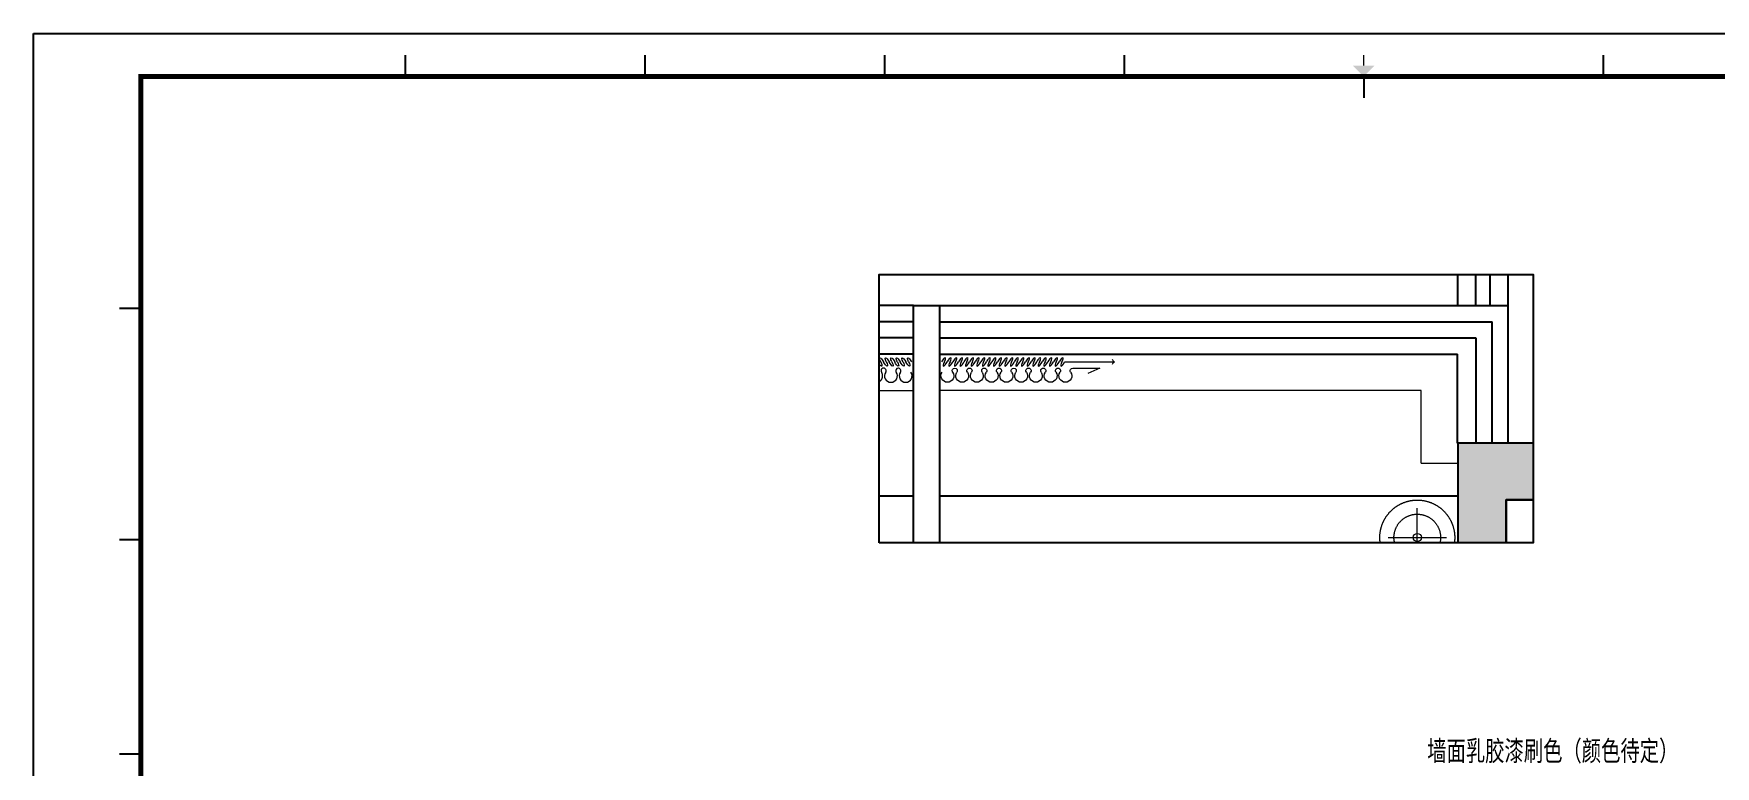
# Model space of a CAD drawing. Header units: millimetres. Extents: x 104198 to 1296755, y -81101 to 81453.
# Drawn here: x 571409 to 579719, y -32978 to -29354 of the extents above; entities that cross this region are included whole.
import ezdxf
from ezdxf.xclip import XClip

# ---------------------------------------------------------------- set-up
doc = ezdxf.new("R2010")
doc.units = ezdxf.units.MM
doc.header["$XCLIPFRAME"] = 0
for name, color, linetype, lineweight in [('01-PL-墙体柱子', 7, 'Continuous', 35), ('1-活动家具', 51, 'Continuous', 20), ('P★01 活动家具', 51, 'Continuous', 0)]:
    doc.layers.add(name, color=color, linetype=linetype, lineweight=lineweight)
for name, color, linetype in [('11-PL-原始门窗', 1, 'Continuous'), ('30-PL-平面文字说明', 1, 'Continuous'), ('图纸图框', 165, 'Continuous'), ('墙体', 7, 'Continuous'), ('天棚图层', 51, 'Continuous'), ('窗户', 1, 'Continuous')]:
    doc.layers.add(name, color=color, linetype=linetype)
doc.styles.add('黑体', font='simhei.ttf', dxfattribs={"width": 0.7})

# ---------------------------------------------------------------- blocks, each defined once
blk = doc.blocks.new('kjghhgdgfhdhgfh')
at = {"layer": '图纸图框', "color": 165}
for p, q in [((1018.449156181656, -523.6475845220857), (1018.449156181656, -226.6510432860898)), ((1018.449156310431, -523.6475894229297), (1018.449156310431, -226.651048186936)), ((1018.449156310431, -523.6475894229297), (1018.449156310431, -226.651048186936)), ((1018.449156181656, -523.6475897729335), (1018.449156181656, -226.6510485369378)), ((1018.449156310431, -523.6475904731685), (1018.449156310431, -226.6510492370591)), ((1018.449156310431, -523.6475904731685), (1018.449156310431, -226.6510492370591)), ((1018.449156439315, -523.6475901230529), (1018.449156439315, -226.6510488870572)), ((1018.449156439315, -523.6475901230529), (1018.449156439315, -226.6510488870572)), ((1018.449156310431, -523.6475904731685), (1018.449156310431, -226.6510492370591)), ((1018.449156181656, -523.6475908231721), (1018.449156181656, -226.6510495871781)), ((1018.449156697091, -226.6510464365761), (1438.44652398302, -226.6510464365761)), ((1018.44915656821, -226.6510467866938), (1438.446523854134, -226.6510467866938)), ((1018.449156697091, -226.6510478368186), (1438.44652398302, -226.6510478368186)), ((1018.449156697091, -226.6510478368186), (1438.44652398302, -226.6510478368186)), ((1018.44915656821, -226.651048186936), (1438.446523854134, -226.651048186936)), ((1018.44915656821, -226.6510485369378), (1438.44652398302, -226.651048186936)), ((1018.44915656821, -523.6475897729335), (1018.44915656821, -226.6510485369378)), ((1018.44915656821, -226.6510495871781), (1438.446523854134, -226.6510495871781)), ((1079.169425446627, -230.165361629017), (1079.169425446627, -233.6664052710039)), ((1118.311093363573, -230.165361629017), (1118.311093363573, -233.6664052710039)), ((1157.452761280522, -230.165361629017), (1157.452761280522, -233.6664052710039)), ((1196.594429197475, -230.165361629017), (1196.594429197475, -233.6664052710039)), ((1274.877765031257, -230.165361629017), (1274.877765031257, -233.6664052710039)), ((1235.736097114308, -233.6664052710039), (1235.736097114308, -237.1674489129871)), ((1032.4533312648, -271.5591774027304), (1035.954374906786, -271.5591774027304)), ((1032.4533312648, -309.386869379896), (1035.954374906786, -309.386869379896)), ((1032.4533312648, -344.3973057993901), (1035.954374906786, -344.3973057993901))]:
    blk.add_line(p, q, dxfattribs=at)
at = {"layer": '图纸图框', "color": 165, "const_width": 0.2100626185166894}
blk.add_lwpolyline([(1235.736097114308, -231.915883450067), (1235.736097114308, -230.165361629017)], dxfattribs=at)
at = {"layer": '图纸图框', "color": 165, "const_width": 0.840250474066758}
blk.add_lwpolyline([(1431.444436699053, -233.6664052710039), (1035.954374906786, -233.6664052710039), (1035.954374906786, -516.6322323388636), (1431.444436699053, -516.6322323388636)], close=True, dxfattribs=at)
at = {"layer": '图纸图框', "color": 165}
blk.add_solid([(1233.98557529337, -231.915883450067), (1237.486618935353, -231.915883450067), (1235.736097114308, -233.6664052710039)], dxfattribs=at)
blk = doc.blocks.new('A$C4F0320F4')
at = {"color": 32}
for p, q in [((848.9766203017207, 28.88468912406825), (1192.029401004081, 28.88468912406825)), ((904.5200593175833, 70.94992167479356), (1090.835514634265, 70.94992167479356)), ((1090.835514634265, 70.94992167479356), (1008.856723736506, 108.2383512234664))]:
    blk.add_line(p, q, dxfattribs=at)
for centre, start, end in [((1208.392185452511, 61.03580670774682), 206.8177462772333, 243.0269271104291), ((1208.392185452511, -3.26642845958122), 116.9730728895707, 153.1822537227666)]:
    blk.add_arc(centre, 36.07540819978247, start, end, dxfattribs=at)
for centre, major_axis, ratio, start_param, end_param in [((44.15014093217904, 124.4520579723175), (31.29278970137451, 31.29278970137451), 0.9999999999990496, 0.7854550485556925, 2.97179497364676), ((44.15014094125945, 124.4520579656237), (31.29278970609017, 31.29278970609017), 0.9999999999994603, 4.882300430843476, 7.068640355940249), ((94.77717747772112, 88.6528052117792), (-12.55172720425238, 12.55172720425238), 0.9999999999978408, 0.1699114506024255, 2.356251375701579)]:
    blk.add_ellipse(centre, major_axis=major_axis, ratio=ratio, start_param=start_param, end_param=end_param, dxfattribs=at)
at = {"color": 32, "linetype": 'ByBlock'}
for centre, major_axis, ratio, start_param, end_param in [((145.142014172161, 124.4596798210987), (31.29278970879294, 31.29278970879294), 0.9999999999986141, 0.7854550486769031, 2.971794973771712), ((145.1420141704146, 124.4596798144048), (-31.29278971355514, 31.29278971355514), 0.999999999999114, 3.311504103924745, 5.497844029020988), ((246.3920140081318, 124.4654394547688), (31.29278970495712, 31.29278970495712), 0.999999999999503, 0.7854550489158483, 2.971794974008976), ((246.3920140011469, 124.4654394531389), (31.29278970609017, 31.29278970609017), 0.9999999999994603, 4.882300430843476, 7.068640355937619), ((347.6420138385147, 124.4711990880314), (-31.29278970134779, 31.2927897013478), 0.9999999999987574, -0.7853412782429312, 1.400998646853745), ((347.6420138371177, 124.4711990867799), (31.29278970222458, 31.29278970222458), 0.9999999999989492, 4.882300430604233, 7.068640355701129), ((448.8920136638917, 124.47695871623), (31.29278970137451, 31.29278970137451), 0.9999999999990495, 0.7854550485530618, 2.97179497364676), ((448.8920136729721, 124.476958709507), (31.29278970609017, 31.29278970609017), 0.9999999999994603, 4.882300430843476, 7.068640355937619), ((550.1420135158114, 124.482718354964), (31.29278970884434, 31.29278970884432), 0.999999999998402, 0.7854550486770095, 2.971794973770158), ((550.1420135139485, 124.4827183482703), (-31.29278971355514, 31.29278971355514), 0.999999999999114, 3.311504103924745, 5.497844029018358), ((651.3920133516657, 124.4884779886342), (31.29278970495712, 31.29278970495712), 0.999999999999503, 0.7854550489158483, 2.971794974008976), ((651.3920133446808, 124.4884779870044), (31.29278970613491, 31.29278970613491), 0.9999999999996719, 4.882300430845031, 7.068640355937513), ((752.6420131820487, 124.4942376218969), (31.29278970131999, 31.29278970131998), 0.9999999999988243, 0.7854550485531746, 2.971794973648241), ((752.6420131806517, 124.4942376206454), (31.29278970222458, 31.29278970222458), 0.9999999999989492, 4.882300430604233, 7.068640355701129), ((853.8920130074257, 124.4999972500955), (-31.29278970136462, 31.29278970136462), 0.9999999999983196, -0.7853412782431503, 1.400998646853819), ((853.8920130165062, 124.4999972433725), (31.29278970609017, 31.29278970609017), 0.9999999999994603, 4.882300430843476, 7.068640355937619), ((94.51905086718031, 88.65466742194253), (-12.55172720433615, 12.55172720433616), 0.9999999999973447, 2.356251375629192, 4.542591300726422), ((195.7690507130464, 88.66042704886058), (12.55172720515045, 12.55172720515045), 0.999999999996292, 1.74070777736819, 6.113387627558883), ((297.0190505384234, 88.66618669815945), (-12.55172720516475, 12.55172720516475), 0.9999999999980291, 0.1699114505780288, 4.542591300764931), ((398.2690503636841, 88.67194632632891), (12.55172720515045, 12.55172720515045), 0.999999999996292, 1.74070777736819, 6.113387627558883), ((499.5190502094335, 88.67770595566256), (-12.55172720425238, 12.55172720425238), 0.9999999999978408, 0.1699114506024255, 2.356251375701579), ((499.5190502107143, 88.67770595580807), (-12.55172720433615, 12.55172720433616), 0.9999999999973447, 2.356251375629192, 4.542591300726422), ((600.7690500565805, 88.68346558272604), (12.55172720515045, 12.55172720515045), 0.999999999996292, 1.74070777736819, 6.113387627558883), ((702.0190498819572, 88.6892252320249), (12.55172720515045, 12.55172720515045), 0.999999999996292, 1.74070777736819, 6.113387627558883), ((803.2690497073345, 88.69498486019438), (-12.55172720516475, 12.55172720516475), 0.9999999999980291, 0.1699114505780288, 4.542591300764931), ((904.5190495529677, 88.700744489528), (-12.55172720425238, 12.55172720425238), 0.9999999999978408, 0.1699114506024255, 2.356251375701579)]:
    blk.add_ellipse(centre, major_axis=major_axis, ratio=ratio, start_param=start_param, end_param=end_param, dxfattribs=at)
at = {"color": 32, "extrusion": (0, 0, -1)}
for centre, major_axis, ratio, start_param, end_param in [((14.08916934451554, 28.88468912406825), (-16.49999999994523, 28.57883832489522), 0.2545454545463967, 1.716713698363198, 4.858306351952992), ((33.28198430908378, 28.88468912406825), (-16.49999999994523, 28.57883832489522), 0.2545454545463967, -1.424878955226593, 1.716713698363198), ((71.66761423810385, 28.88468912406825), (-16.49999999994523, 28.57883832489522), 0.2545454545463967, -1.424878955226593, 1.716713698363198), ((90.86042920267208, 28.88468912406825), (-16.49999999994523, 28.57883832489522), 0.2545454545463967, 1.716713698363198, 4.858306351952992), ((129.246059131692, 28.88468912406825), (-16.49999999994523, 28.57883832489522), 0.2545454545463967, 1.716713698363198, 4.858306351952992), ((148.4388740962604, 28.88468912406825), (-16.49999999994523, 28.57883832489522), 0.2545454545463967, -1.424878955226593, 1.716713698363198), ((167.6316890608286, 28.88468912406825), (-16.50000000007788, 28.57883832490039), 0.2545454545422164, 1.716713698361965, 4.858306351951759), ((186.8245040252805, 28.88468912406825), (-16.50000000007788, 28.57883832490039), 0.2545454545422164, -1.424878955227826, 1.716713698361965), ((206.0173189898486, 28.88468912406825), (-16.49999999994523, 28.57883832489522), 0.2545454545463967, 1.716713698363198, 4.858306351952992), ((225.210133954417, 28.88468912406825), (-16.49999999994523, 28.57883832489522), 0.2545454545463967, -1.424878955226593, 1.716713698363198), ((263.595763883437, 28.88468912406825), (-16.49999999994523, 28.57883832489522), 0.2545454545463967, -1.424878955226593, 1.716713698363198), ((282.7885788480053, 28.88468912406825), (-16.49999999994523, 28.57883832489522), 0.2545454545463967, 1.716713698363198, 4.858306351952992), ((301.9813938124571, 28.88468912406825), (-16.50000000007788, 28.57883832490039), 0.2545454545422164, -1.424878955227826, 1.716713698361965), ((321.1742087770253, 28.88468912406825), (-16.49999999994523, 28.57883832489522), 0.2545454545463967, 1.716713698363198, 4.858306351952992), ((340.3670237415937, 28.88468912406825), (-16.49999999994523, 28.57883832489522), 0.2545454545463967, -1.424878955226593, 1.716713698363198), ((359.5598387061618, 28.88468912406825), (-16.50000000007788, 28.57883832490039), 0.2545454545422164, 1.716713698361965, 4.858306351951759), ((378.7526536706137, 28.88468912406825), (-16.49999999994523, 28.57883832489522), 0.2545454545463967, -1.424878955226593, 1.716713698363198), ((397.9454686351819, 28.88468912406825), (-16.49999999994523, 28.57883832489522), 0.2545454545463967, 1.716713698363198, 4.858306351952992), ((417.1382835997501, 28.88468912406825), (-16.49999999994523, 28.57883832489522), 0.2545454545463967, -1.424878955226593, 1.716713698363198), ((455.5239135287702, 28.88468912406825), (-16.49999999994523, 28.57883832489522), 0.2545454545463967, -1.424878955226593, 1.716713698363198), ((474.7167284933383, 28.88468912406825), (-16.49999999994523, 28.57883832489522), 0.2545454545463967, 1.716713698363198, 4.858306351952992), ((513.1023584223584, 28.88468912406825), (-16.49999999994523, 28.57883832489522), 0.2545454545463967, 1.716713698363198, 4.858306351952992), ((532.2951733869266, 28.88468912406825), (-16.49999999994523, 28.57883832489522), 0.2545454545463967, -1.424878955226593, 1.716713698363198), ((551.4879883514947, 28.88468912406825), (-16.50000000007788, 28.57883832490039), 0.2545454545422164, 1.716713698361965, 4.858306351951759), ((570.6808033159467, 28.88468912406825), (-16.49999999994523, 28.57883832489522), 0.2545454545463967, -1.424878955226593, 1.716713698363198), ((589.873618280515, 28.88468912406825), (-16.49999999994523, 28.57883832489522), 0.2545454545463967, 1.716713698363198, 4.858306351952992), ((628.2592482095351, 28.88468912406825), (-16.49999999994523, 28.57883832489522), 0.2545454545463967, 1.716713698363198, 4.858306351952992), ((647.4520631741033, 28.88468912406825), (-16.49999999994523, 28.57883832489522), 0.2545454545463967, -1.424878955226593, 1.716713698363198), ((666.6448781386716, 28.88468912406825), (-16.50000000007788, 28.57883832490039), 0.2545454545422164, 1.716713698361965, 4.858306351951759), ((685.8376931031235, 28.88468912406825), (-16.50000000007788, 28.57883832490039), 0.2545454545422164, -1.424878955227826, 1.716713698361965), ((705.0305080676918, 28.88468912406825), (-16.49999999994523, 28.57883832489522), 0.2545454545463967, 1.716713698363198, 4.858306351952992), ((724.2233230322597, 28.88468912406825), (-16.49999999994523, 28.57883832489522), 0.2545454545463967, -1.424878955226593, 1.716713698363198), ((762.6089529612799, 28.88468912406825), (-16.49999999994523, 28.57883832489522), 0.2545454545463967, -1.424878955226593, 1.716713698363198), ((781.8017679258483, 28.88468912406825), (-16.49999999994523, 28.57883832489522), 0.2545454545463967, 1.716713698363198, 4.858306351952992), ((800.9945828903002, 28.88468912406825), (-16.50000000007788, 28.57883832490039), 0.2545454545422164, -1.424878955227826, 1.716713698361965), ((820.1873978548683, 28.88468912406825), (-16.49999999994523, 28.57883832489522), 0.2545454545463967, 1.716713698363198, 4.858306351952992), ((839.3802128194367, 28.88468912406825), (-16.49999999994523, 28.57883832489522), 0.2545454545463967, -1.424878955226593, 1.716713698363198)]:
    blk.add_ellipse(centre, major_axis=major_axis, ratio=ratio, start_param=start_param, end_param=end_param, dxfattribs=at)
at = {"color": 32, "extrusion": (0, 0, -0.9999999999999999)}
for centre, start_param, end_param in [((52.47479927353562, 28.88468912406825), 1.71671369836413, 4.858306351953922), ((110.0532441672403, 28.88468912406825), -1.424878955225659, 1.71671369836413), ((244.4029489188688, 28.88468912406825), 1.71671369836413, 4.858306351953922), ((436.3310985642018, 28.88468912406825), 1.71671369836413, 4.858306351953922), ((493.9095434579066, 28.88468912406825), -1.424878955225659, 1.71671369836413), ((609.0664332450832, 28.88468912406825), -1.424878955225659, 1.71671369836413), ((743.4161379967118, 28.88468912406825), 1.71671369836413, 4.858306351953922)]:
    blk.add_ellipse(centre, major_axis=(-16.50000000014798, 28.57883832489129), ratio=0.2545454545448851, start_param=start_param, end_param=end_param, dxfattribs=at)
blk = doc.blocks.new('A$C1AED7FCF')
at = {"layer": '1-活动家具', "color": 45}
for points in [[(247.5273906283546, 0.000136089627631), (247.5273906283546, 495.0532024205893)], [(0.0008574628736824, 247.5266692551086), (495.0539237938356, 247.5266692551086)]]:
    blk.add_lwpolyline(points, dxfattribs=at)
at = {"layer": '1-活动家具', "color": 51, "ltscale": 2000}
blk.add_circle((247.5273906283546, 247.5266692551086), 197.5265331654809, dxfattribs=at)
at = {"layer": '1-活动家具', "color": 45}
blk.add_circle((247.5273906283546, 247.5266692551086), 34.51086849579588, dxfattribs=at)
blk = doc.blocks.new('fhdghrthe')
at = {"layer": '01-PL-墙体柱子', "lineweight": -2, "ltscale": 10}
blk.add_hatch(color=8, dxfattribs=at).paths.add_polyline_path([(575866.0014296011, 17510.09284391639), (575566.0014296011, 17510.09284391639), (575316.0014296011, 17510.09284391639), (575316.0014296011, 15420.09284391639), (575556.0014296011, 15420.09284391639), (575556.0014296011, 17230.09284391639), (575866.0014296011, 17230.09284391639)])
at = {"layer": '01-PL-墙体柱子', "color": 8, "lineweight": -2, "ltscale": 10}
blk.add_lwpolyline([(575866.0014296011, 17510.09284391639), (575566.0014296011, 17510.09284391639), (575316.0014296011, 17510.09284391639), (575316.0014296011, 15420.09284391639), (575556.0014296011, 15420.09284391639), (575556.0014296011, 17230.09284391639), (575866.0014296011, 17230.09284391639)], close=True, dxfattribs=at)
at = {"layer": '11-PL-原始门窗', "color": 251}
for p, q in [((572626.0014296011, 18110.09284391639), (569696.0014296011, 18110.09284391639)), ((572756.001429601, 18110.09284391639), (575486.0014296011, 18110.09284391639)), ((575486.0014296011, 17510.09284391639), (575486.0014296011, 18110.09284391639)), ((572626.0014296011, 18030.09284391639), (569776.0014296011, 18030.09284391639)), ((572756.001429601, 18030.09284391639), (575406.0014296011, 18030.09284391639)), ((575406.0014296011, 18030.09284391639), (575406.0014296011, 17510.09284391639))]:
    blk.add_line(p, q, dxfattribs=at)
at = {"layer": '30-PL-平面文字说明'}
blk.add_line((575315.1320979341, 17510.09284391639), (575315.1320979341, 17950.09284391639), dxfattribs=at)
at = {"layer": 'P★01 活动家具', "color": 250}
for p, q in [((570036.001429601, 17770.09284391639), (572626.0014296011, 17770.09284391639)), ((575135.132097934, 17770.09284391639), (572756.001429601, 17770.09284391639)), ((575135.1320979343, 17410.09284391639), (575135.132097934, 17770.09284391639)), ((575135.1320979343, 17410.09284391639), (575315.1320979341, 17410.09284391639))]:
    blk.add_line(p, q, dxfattribs=at)
at = {"layer": 'P★01 活动家具'}
blk.add_circle((575116.124181522, 17043.37542160547), 185, dxfattribs=at)
at = {"layer": '墙体', "color": 251}
for p, q in [((575406.0014296011, 18190.09284391639), (575406.0014296011, 18620.09284391639)), ((575476.0014296011, 18190.09284391639), (575476.0014296011, 18620.09284391636)), ((570216.0014296011, 17250.09284391639), (572626.0014296011, 17250.09284391639)), ((572756.001429601, 17250.09284391639), (575316.0014296011, 17250.09284391639))]:
    blk.add_line(p, q, dxfattribs=at)
at = {"layer": '墙体', "color": 7}
for p, q in [((572626.0014296011, 17250.09284391639), (572626.0014296011, 18190.09284391639)), ((572626.0014296011, 18190.09284391639), (572756.001429601, 18190.09284391639)), ((572756.001429601, 14270.11174628756), (572756.001429601, 18190.09284391639)), ((575866.0014296011, 17510.09284391639), (575315.1320979341, 17510.09284391639)), ((575866.0014296011, 17510.09284391639), (575566.0014296011, 17510.09284391639)), ((572626.0014296011, 14140.09284391639), (572626.0014296011, 17250.09284391639)), ((575866.0014296011, 17230.09284391639), (575556.0014296011, 17230.09284391639)), ((575556.0014296011, 17230.09284391639), (575556.0014296011, 15420.09284391639))]:
    blk.add_line(p, q, dxfattribs=at)
at = {"layer": '窗户', "color": 1}
for p, q in [((575316.0014296011, 18190.09284391639), (575316.0014296011, 18620.09284391639)), ((575566.0014296011, 18190.09284391639), (575566.0014296011, 18620.09284391636)), ((572626.0014296011, 18190.09284391639), (569616.0014296011, 18190.09284391639)), ((572756.001429601, 18190.09284391639), (575566.0014296011, 18190.09284391639)), ((575566.0014296011, 17510.09284391639), (575566.0014296011, 18190.09284391639)), ((572626.0014296011, 17950.09284391639), (569856.0014296011, 17950.09284391639)), ((572756.001429601, 17950.09284391639), (575315.1320979341, 17950.09284391639))]:
    blk.add_line(p, q, dxfattribs=at)
at = {"layer": 'P★01 活动家具', "yscale": 0.7200000000011642, "zscale": 0.7200000000000001, "rotation": 180}
for p, xscale in [((572619.712682157, 17932.56676864025), 0.7199999999720603), ((572762.2901770449, 17932.56676864025), -0.7199999999720603)]:
    blk.add_blockref('A$C4F0320F4', p, dxfattribs=dict(at, xscale=xscale))
at = {"layer": 'P★01 活动家具', "xscale": 0.583199999993667, "yscale": 0.583199999993667, "zscale": 0.5832000000000002}
blk.add_blockref('A$C1AED7FCF', (574971.7662073078, 16899.01786809594), dxfattribs=at)

msp = doc.modelspace()

# ---------------------------------------------------------------- block references
ref = msp.add_blockref('kjghhgdgfhdhgfh', (540600.5855967831, -22497.76838154663), dxfattribs=dict(xscale=30.25000000000001, yscale=30.25000000000001, zscale=30.25000000000001))
XClip(ref).set_block_clipping_path([(1018.4491561816565, -523.6475911731757), (1465.834744255318, -226.65104223585132)])

# ---------------------------------------------------------------- texts
at = {"layer": '天棚图层', "insert": (579536.6226131624, -32964.52260122831), "char_height": 100, "attachment_point": 9, "style": '黑体'}
msp.add_mtext('墙面乳胶漆刷色（颜色待定）', dxfattribs=at)

# ---------------------------------------------------------------- next in the draw order: block references
at = {"color": 1}
ref = msp.add_blockref('fhdghrthe', (3130.203236204572, -48889.54768334681), dxfattribs=at)
XClip(ref).set_block_clipping_path([(572456.4318726878, 17017.479034733613), (575688.3494412322, 18344.02222649113)])

# ---------------------------------------------------------------- next in the draw order: linework, layer by layer
at = {"color": 2}
msp.add_lwpolyline([(575586.6351088923, -31872.0686486132), (575586.6351088923, -30545.52545685568), (578818.5526774367, -30545.52545685568), (578818.5526774367, -31872.0686486132)], close=True, dxfattribs=at)

doc.saveas('drawing.dxf')
